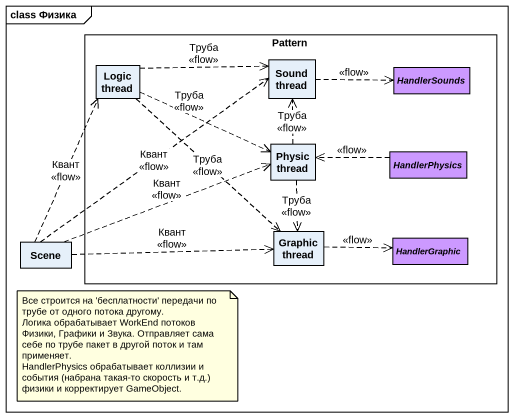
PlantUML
@startuml
mainframe class Физика
hide circle
hide empty members
rectangle Pattern {
  class "Logic thread" as Logic_thread
  class "Sound thread" as Sound_thread
  abstract class HandlerSounds #CC99FF
  class "Physic thread" as Physic_thread
  abstract class HandlerPhysics #CC99FF
  class "Graphic thread" as Graphic_thread
  abstract class HandlerGraphic #CC99FF
}
class Scene
Logic_thread .right.> Sound_thread : Труба\n<<flow>>
Logic_thread .right.> Physic_thread : Труба\n<<flow>>
Logic_thread ..> Graphic_thread : Труба\n<<flow>>
Sound_thread .right.> HandlerSounds : <<flow>>
Physic_thread .up.> Sound_thread : Труба\n<<flow>>
Physic_thread ..> Graphic_thread : Труба\n<<flow>>
HandlerPhysics .left.> Physic_thread : <<flow>>
Scene .up.> Logic_thread : Квант\n<<flow>>
Scene .up.> Sound_thread : Квант\n<<flow>>
Scene .right.> Physic_thread : Квант\n<<flow>>
Scene .right.> Graphic_thread : Квант\n<<flow>>
Graphic_thread .right.> HandlerGraphic : <<flow>>
note as N1
  Все строится на 'бесплатности' передачи по трубе от одного потока другому.
  Логика обрабатывает WorkEnd потоков Физики, Графики и Звука. Отправляет сама себе по трубе пакет в другой поток и там применяет.
  HandlerPhysics обрабатывает коллизии и события (набрана такая-то скорость и т.д.) физики и корректирует GameObject.
end note
@enduml
